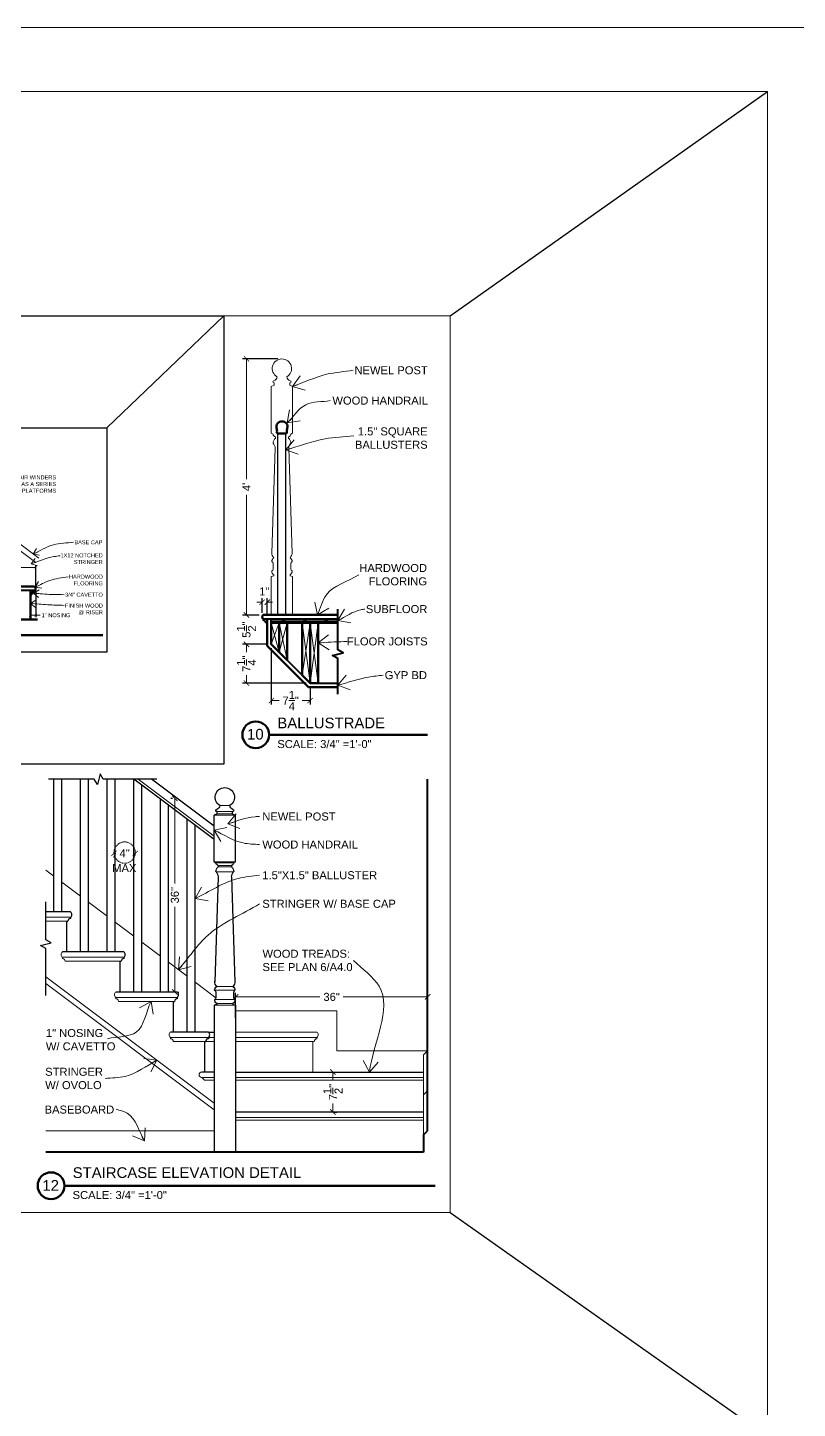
# Model space of a CAD drawing. Header units: inches. Extents: x -4969 to 16721, y 2489 to 24693.
# Drawn here: x 1442.3 to 1586.6, y 3871.8 to 4130.5 of the extents above; entities that cross this region are included whole.
import ezdxf

# ---------------------------------------------------------------- set-up
doc = ezdxf.new("R2010")
doc.units = ezdxf.units.IN
doc.header["$MEASUREMENT"] = 0
doc.linetypes.add('DASHED2', pattern=[0.375, 0.25, -0.125])
doc.layers.get('0').update_dxf_attribs({"lineweight": 5})
doc.layers.add('0-NPLT', color=1, linetype='Continuous', plot=False)
for name, color, linetype, lineweight in [('1', 1, 'Continuous', 9), ('2', 6, 'Continuous', 20), ('3', 3, 'Continuous', 30), ('4', 2, 'Continuous', 40), ('5', 4, 'Continuous', 50), ('A-DIMSx', 7, 'Continuous', 9), ('A-TEXTx', 7, 'Continuous', 20), ('TB-11x17', 7, 'Continuous', 100)]:
    doc.layers.add(name, color=color, linetype=linetype, lineweight=lineweight)
doc.styles.get("Standard").update_dxf_attribs({"font": 'Arial.ttf'})
doc.dimstyles.get("Standard").update_dxf_attribs({"dimtxt": 3, "dimasz": 2, "dimexe": 0.03125, "dimexo": 0.0625, "dimgap": 0.03125, "dimtad": 0, "dimtoh": 1, "dimdec": 4, "dimlfac": 0.99985, "dimzin": 0, "dimdsep": 46, "dimlunit": 4, "dimtxsty": 'Standard', "dimblk": 'ARCHTICK', "dimblk1": 'ARCHTICK', "dimblk2": 'ARCHTICK', "dimcen": 0.09, "dimclrt": 256, "dimadec": 0, "dimazin": 0, "dimtfac": 1, "dimtdec": 4, "dimtofl": 0, "dimtmove": 0, "dimatfit": 3, "dimfxl": 1, "dimtolj": 1, "dimtzin": 0, "dimarcsym": 0})

# ---------------------------------------------------------------- blocks, each defined once
blk = doc.blocks.new('Newel Post 1')
for p, q in [((572.02, 3270.02), (571.57, 3269.79)), ((572.02, 3270.35), (571.96, 3270.35)), ((572.02, 3270.02), (572.02, 3270.35)), ((574.35, 3270.02), (574.35, 3270.35)), ((574.35, 3270.35), (574.41, 3270.35)), ((574.35, 3270.02), (574.8, 3269.79)), ((571.57, 3262.75), (571.57, 3269.79)), ((574.8, 3262.75), (574.8, 3269.79)), ((571.57, 3262.75), (571.85, 3262.59)), ((572.2, 3262.2), (572.2, 3262)), ((574.17, 3262.2), (574.17, 3262)), ((574.8, 3262.75), (574.52, 3262.59)), ((572.16, 3260.47), (571.65, 3244.58)), ((574.21, 3260.47), (574.72, 3244.58)), ((571.85, 3243.01), (571.85, 3242.22)), ((574.52, 3243.01), (574.52, 3242.22)), ((571.96, 3241.16), (571.57, 3241.08)), ((571.57, 3241.08), (571.57, 3235.25)), ((571.96, 3241.31), (571.96, 3241.16)), ((574.41, 3241.31), (574.41, 3241.16)), ((574.41, 3241.16), (574.8, 3241.08)), ((574.8, 3241.08), (574.8, 3235.25))]:
    blk.add_line(p, q)
for centre, radius, start, end in [((573.19, 3272.51), 1.46, 300.7684, 239.19), ((571.97, 3270.51), 0.157, 90.171, 270.171), ((571.75, 3271.32), 0.687, 287.9525, 354.7278), ((574.62, 3271.32), 0.687, 185.2722, 252.0475), ((574.41, 3270.51), 0.157, 269.829, 89.829), ((572.24, 3262.59), 0.391, 179.3857, 264.5887), ((572.83, 3261.25), 0.986, 129.7978, 181.7467), ((574.13, 3262.59), 0.391, 275.4113, 0.6143), ((573.54, 3261.25), 0.986, 358.2533, 50.2022), ((571.01, 3260.42), 1.16, 2.8228, 43.5169), ((575.36, 3260.42), 1.16, 136.4831, 177.1772), ((572.56, 3244.6), 0.908, 175.2989, 229.2469), ((572.34, 3243.33), 0.693, 123.1827, 180.8676), ((571.44, 3242.98), 0.403, 4.4772, 59.195), ((573.81, 3244.6), 0.908, 310.7531, 4.7011), ((574.03, 3243.33), 0.693, 359.1324, 56.8173), ((574.93, 3242.98), 0.403, 120.805, 175.5228), ((571.38, 3242.29), 0.472, 305.0625, 351.2653), ((572.31, 3241.88), 0.661, 177.5834, 238.3663), ((574.06, 3241.88), 0.661, 301.6337, 2.4166), ((574.99, 3242.29), 0.472, 188.7347, 234.9375)]:
    blk.add_arc(centre, radius, start, end)
blk = doc.blocks.new('_ArchTick')
at = {"color": 0, "linetype": 'ByBlock', "lineweight": 0, "const_width": 0.15}
blk.add_lwpolyline([(-0.5, -0.5), (0.5, 0.5)], dxfattribs=at)
blk = doc.blocks.new('*D270')
at = {"layer": 'A-DIMSx', "color": 0, "lineweight": -2, "ltscale": 0.1, "transparency": 16777216}
for p, q in [((1433.83, 4032.52), (1433.83, 4029)), ((1443.83, 4025.77), (1443.83, 4029.75))]:
    blk.add_line(p, q, dxfattribs=at)
at = {"layer": 'A-DIMSx', "color": 0, "lineweight": 5, "ltscale": 0.1, "transparency": 16777216}
for p, q in [((1433.83, 4029.37), (1436.6, 4029.37)), ((1443.83, 4029.37), (1441.06, 4029.37))]:
    blk.add_line(p, q, dxfattribs=at)
at = {"layer": 'Defpoints', "color": 0, "ltscale": 0.1, "transparency": 16777216}
for p in [(1433.83, 4032.9), (1443.83, 4029.37), (1443.83, 4025.4)]:
    blk.add_point(p, dxfattribs=at)
at = {"layer": 'A-DIMSx', "color": 0, "lineweight": 5, "ltscale": 0.1, "transparency": 16777216, "xscale": 0.5, "yscale": 0.5, "zscale": 0.5, "rotation": 180}
blk.add_blockref('_ArchTick', (1433.83, 4029.37), dxfattribs=at)
at = {"layer": 'A-DIMSx', "color": 0, "lineweight": 5, "ltscale": 0.1, "transparency": 16777216, "xscale": 0.5, "yscale": 0.5, "zscale": 0.5}
blk.add_blockref('_ArchTick', (1443.83, 4029.37), dxfattribs=at)
at = {"layer": 'A-DIMSx', "ltscale": 0.1, "transparency": 16777216, "insert": (1438.83, 4029.37), "char_height": 0.75, "attachment_point": 5}
blk.add_mtext('\\A1;10" TYP', dxfattribs=at)
blk = doc.blocks.new('*D294')
at = {"layer": 'A-DIMSx', "color": 0, "lineweight": -2, "ltscale": 0.1, "transparency": 16777216}
for p, q in [((1469.45, 3986.07), (1469.17, 3986.07)), ((1470.56, 3949.8), (1470.67, 3949.8))]:
    blk.add_line(p, q, dxfattribs=at)
at = {"layer": 'A-DIMSx', "color": 0, "lineweight": 5, "ltscale": 0.1, "transparency": 16777216}
for p, q in [((1469.92, 3986.07), (1469.92, 3970.13)), ((1469.92, 3949.8), (1469.92, 3965.74))]:
    blk.add_line(p, q, dxfattribs=at)
at = {"layer": 'Defpoints', "color": 0, "ltscale": 0.1, "transparency": 16777216}
for p in [(1469.92, 3986.07), (1470.2, 3986.07), (1469.81, 3949.8)]:
    blk.add_point(p, dxfattribs=at)
at = {"layer": 'A-DIMSx', "color": 0, "lineweight": 5, "ltscale": 0.1, "transparency": 16777216}
for p, rotation in [((1469.92, 3986.07), 90), ((1469.92, 3949.8), 270)]:
    blk.add_blockref('_ArchTick', p, dxfattribs=dict(at, rotation=rotation))
at = {"layer": 'A-DIMSx', "ltscale": 0.1, "transparency": 16777216, "insert": (1469.92, 3967.94), "char_height": 1.5, "attachment_point": 5, "rotation": 90}
blk.add_mtext('\\A1;36"', dxfattribs=at)
blk = doc.blocks.new('*D295')
at = {"layer": 'A-DIMSx', "color": 0, "lineweight": -2, "ltscale": 0.1, "transparency": 16777216}
for p, q in [((1481.3, 3944.99), (1481.3, 3949.63)), ((1517.28, 3944.99), (1517.28, 3949.63))]:
    blk.add_line(p, q, dxfattribs=at)
at = {"layer": 'A-DIMSx', "color": 0, "lineweight": 5, "ltscale": 0.1, "transparency": 16777216}
for p, q in [((1481.3, 3948.88), (1497.09, 3948.88)), ((1517.28, 3948.88), (1501.48, 3948.88))]:
    blk.add_line(p, q, dxfattribs=at)
at = {"layer": 'Defpoints', "color": 0, "ltscale": 0.1, "transparency": 16777216}
for p in [(1517.28, 3948.88), (1481.3, 3944.24), (1517.28, 3944.24)]:
    blk.add_point(p, dxfattribs=at)
at = {"layer": 'A-DIMSx', "color": 0, "lineweight": 5, "ltscale": 0.1, "transparency": 16777216, "rotation": 180}
blk.add_blockref('_ArchTick', (1481.3, 3948.88), dxfattribs=at)
at = {"layer": 'A-DIMSx', "color": 0, "lineweight": 5, "ltscale": 0.1, "transparency": 16777216}
blk.add_blockref('_ArchTick', (1517.28, 3948.88), dxfattribs=at)
at = {"layer": 'A-DIMSx', "ltscale": 0.1, "transparency": 16777216, "insert": (1499.29, 3948.88), "char_height": 1.5, "attachment_point": 5}
blk.add_mtext('\\A1;36"', dxfattribs=at)
blk = doc.blocks.new('*D296')
at = {"layer": 'A-DIMSx', "color": 0, "lineweight": 5, "ltscale": 0.1, "transparency": 16777216}
for p, q in [((1499.53, 3934.8), (1499.53, 3933.2)), ((1499.53, 3927.3), (1499.53, 3928.9))]:
    blk.add_line(p, q, dxfattribs=at)
at = {"layer": 'A-DIMSx', "color": 0, "lineweight": -2, "ltscale": 0.1, "transparency": 16777216}
for p, q in [((1499.65, 3934.8), (1500.28, 3934.8)), ((1499.65, 3927.3), (1500.28, 3927.3))]:
    blk.add_line(p, q, dxfattribs=at)
at = {"layer": 'Defpoints', "color": 0, "ltscale": 0.1, "transparency": 16777216}
for p in [(1498.9, 3934.8), (1498.9, 3927.3), (1499.53, 3927.3)]:
    blk.add_point(p, dxfattribs=at)
at = {"layer": 'A-DIMSx', "color": 0, "lineweight": 5, "ltscale": 0.1, "transparency": 16777216}
for p, rotation in [((1499.53, 3934.8), 90), ((1499.53, 3927.3), 270)]:
    blk.add_blockref('_ArchTick', p, dxfattribs=dict(at, rotation=rotation))
at = {"layer": 'A-DIMSx', "ltscale": 0.1, "transparency": 16777216, "insert": (1499.53, 3931.05), "char_height": 1.5, "attachment_point": 5, "rotation": 90}
blk.add_mtext('\\A1;7{\\H1x;\\S1/2;}"', dxfattribs=at)
blk = doc.blocks.new('*D335')
at = {"layer": 'A-DIMSx', "color": 0, "lineweight": -2, "ltscale": 0.1, "transparency": 16777216}
for p, q in [((1442.83, 4023.9), (1442.83, 4020.03)), ((1443.83, 4025.02), (1443.83, 4020.03))]:
    blk.add_line(p, q, dxfattribs=at)
at = {"layer": 'A-DIMSx', "color": 0, "lineweight": 5, "ltscale": 0.1, "transparency": 16777216}
for p, q in [((1442.83, 4020.4), (1443.83, 4020.4)), ((1443.83, 4020.4), (1444.67, 4020.4))]:
    blk.add_line(p, q, dxfattribs=at)
at = {"layer": 'Defpoints', "color": 0, "ltscale": 0.1, "transparency": 16777216}
for p in [(1442.83, 4024.27), (1443.83, 4025.4), (1442.83, 4020.4)]:
    blk.add_point(p, dxfattribs=at)
at = {"layer": 'A-DIMSx', "color": 0, "lineweight": 5, "ltscale": 0.1, "transparency": 16777216, "xscale": 0.5, "yscale": 0.5, "zscale": 0.5, "rotation": 180}
blk.add_blockref('_ArchTick', (1442.83, 4020.4), dxfattribs=at)
at = {"layer": 'A-DIMSx', "color": 0, "lineweight": 5, "ltscale": 0.1, "transparency": 16777216, "xscale": 0.5, "yscale": 0.5, "zscale": 0.5}
blk.add_blockref('_ArchTick', (1443.83, 4020.4), dxfattribs=at)
at = {"layer": 'A-DIMSx', "ltscale": 0.1, "transparency": 16777216, "insert": (1447.64, 4020.4), "char_height": 0.75, "attachment_point": 5}
blk.add_mtext('\\A1;1" NOSING', dxfattribs=at)
blk = doc.blocks.new('*D356')
at = {"layer": 'A-DIMSx', "color": 0, "lineweight": 5, "ltscale": 0.1, "transparency": 16777216}
for p, q in [((1458.5, 3975.76), (1458.86, 3975.76)), ((1462.5, 3975.76), (1462.14, 3975.76))]:
    blk.add_line(p, q, dxfattribs=at)
at = {"layer": 'A-DIMSx', "color": 0, "lineweight": -2, "ltscale": 0.1, "transparency": 16777216}
blk.add_line((1458.5, 3975.22), (1458.5, 3975.01), dxfattribs=at)
at = {"layer": 'Defpoints', "color": 0, "ltscale": 0.1, "transparency": 16777216}
for p in [(1458.5, 3975.97), (1462.5, 3975.76), (1462.5, 3975.76)]:
    blk.add_point(p, dxfattribs=at)
at = {"layer": 'A-DIMSx', "color": 0, "lineweight": 5, "ltscale": 0.1, "transparency": 16777216, "rotation": 180}
blk.add_blockref('_ArchTick', (1458.5, 3975.76), dxfattribs=at)
at = {"layer": 'A-DIMSx', "color": 0, "lineweight": 5, "ltscale": 0.1, "transparency": 16777216}
blk.add_blockref('_ArchTick', (1462.5, 3975.76), dxfattribs=at)
at = {"layer": 'A-DIMSx', "ltscale": 0.1, "transparency": 16777216, "insert": (1460.5, 3975.8), "char_height": 1.5, "attachment_point": 5}
blk.add_mtext('\\A1;4"', dxfattribs=at)
blk = doc.blocks.new('BORDER 11X17')
at = {"layer": '0-NPLT', "lineweight": 9, "ltscale": 0.1}
blk.add_lwpolyline([(29864.74, -10461.77), (29048.74, -10461.77), (29048.74, -10989.77), (29864.74, -10989.77), (29864.74, -10461.77)], dxfattribs=at)
blk.add_lwpolyline([(29792.74, -10473.77), (29078.74, -10473.77), (29078.74, -10977.77), (29792.74, -10977.77)], close=True, dxfattribs=at)
blk = doc.blocks.new('*D732')
at = {"layer": 'A-DIMSx', "color": 0, "lineweight": -2, "ltscale": 0.1, "transparency": 16777216}
for p, q in [((1487.99, 4014.21), (1487.99, 4003.65)), ((1495.25, 4006.94), (1495.25, 4003.65))]:
    blk.add_line(p, q, dxfattribs=at)
at = {"layer": 'A-DIMSx', "color": 0, "lineweight": 5, "ltscale": 0.1, "transparency": 16777216}
for p, q in [((1487.99, 4004.4), (1489.44, 4004.4)), ((1495.25, 4004.4), (1493.79, 4004.4))]:
    blk.add_line(p, q, dxfattribs=at)
at = {"layer": 'Defpoints', "color": 0, "ltscale": 0.1, "transparency": 16777216}
for p in [(1487.99, 4014.96), (1495.25, 4007.69), (1487.99, 4004.4)]:
    blk.add_point(p, dxfattribs=at)
at = {"layer": 'A-DIMSx', "color": 0, "lineweight": 5, "ltscale": 0.1, "transparency": 16777216, "rotation": 180}
blk.add_blockref('_ArchTick', (1487.99, 4004.4), dxfattribs=at)
at = {"layer": 'A-DIMSx', "color": 0, "lineweight": 5, "ltscale": 0.1, "transparency": 16777216}
blk.add_blockref('_ArchTick', (1495.25, 4004.4), dxfattribs=at)
at = {"layer": 'A-DIMSx', "ltscale": 0.1, "transparency": 16777216, "insert": (1491.62, 4004.4), "char_height": 1.5, "attachment_point": 5}
blk.add_mtext('\\A1;7{\\H1x;\\S1/4;}"', dxfattribs=at)
blk = doc.blocks.new('*D733')
at = {"layer": 'A-DIMSx', "color": 0, "lineweight": -2, "ltscale": 0.1, "transparency": 16777216}
for p, q in [((1487.24, 4014.95), (1482.58, 4014.95)), ((1494.5, 4007.69), (1482.58, 4007.69))]:
    blk.add_line(p, q, dxfattribs=at)
at = {"layer": 'A-DIMSx', "color": 0, "lineweight": 5, "ltscale": 0.1, "transparency": 16777216}
for p, q in [((1483.33, 4014.95), (1483.33, 4013.5)), ((1483.33, 4007.69), (1483.33, 4009.15))]:
    blk.add_line(p, q, dxfattribs=at)
at = {"layer": 'Defpoints', "color": 0, "ltscale": 0.1, "transparency": 16777216}
for p in [(1483.33, 4014.95), (1487.99, 4014.95), (1495.25, 4007.69)]:
    blk.add_point(p, dxfattribs=at)
at = {"layer": 'A-DIMSx', "color": 0, "lineweight": 5, "ltscale": 0.1, "transparency": 16777216}
for p, rotation in [((1483.33, 4014.95), 90), ((1483.33, 4007.69), 270)]:
    blk.add_blockref('_ArchTick', p, dxfattribs=dict(at, rotation=rotation))
at = {"layer": 'A-DIMSx', "ltscale": 0.1, "transparency": 16777216, "insert": (1483.33, 4011.32), "char_height": 1.5, "attachment_point": 5, "rotation": 90}
blk.add_mtext('\\A1;7{\\H1x;\\S1/4;}"', dxfattribs=at)
blk = doc.blocks.new('*D730')
at = {"layer": 'A-DIMSx', "color": 0, "lineweight": 5, "ltscale": 0.1, "transparency": 16777216}
for p, q in [((1483.33, 4020.44), (1483.33, 4021.44)), ((1483.33, 4014.95), (1483.33, 4013.95))]:
    blk.add_line(p, q, dxfattribs=at)
at = {"layer": 'A-DIMSx', "color": 0, "lineweight": -2, "ltscale": 0.1, "transparency": 16777216}
for p, q in [((1485.74, 4020.44), (1482.58, 4020.44)), ((1487.24, 4014.95), (1482.58, 4014.95))]:
    blk.add_line(p, q, dxfattribs=at)
at = {"layer": 'Defpoints', "color": 0, "ltscale": 0.1, "transparency": 16777216}
for p in [(1483.33, 4020.44), (1486.49, 4020.44), (1487.99, 4014.95)]:
    blk.add_point(p, dxfattribs=at)
at = {"layer": 'A-DIMSx', "color": 0, "lineweight": 5, "ltscale": 0.1, "transparency": 16777216}
for p, rotation in [((1483.33, 4020.44), 270), ((1483.33, 4014.95), 90)]:
    blk.add_blockref('_ArchTick', p, dxfattribs=dict(at, rotation=rotation))
at = {"layer": 'A-DIMSx', "ltscale": 0.1, "transparency": 16777216, "insert": (1483.33, 4017.7), "char_height": 1.5, "attachment_point": 5, "rotation": 90}
blk.add_mtext('\\A1;5{\\H1x;\\S1/2;}"', dxfattribs=at)
blk = doc.blocks.new('*D731')
at = {"layer": 'A-DIMSx', "color": 0, "lineweight": -2, "ltscale": 0.1, "transparency": 16777216}
for p, q in [((1489.23, 4068.43), (1482.58, 4068.43)), ((1485.74, 4020.44), (1482.58, 4020.44))]:
    blk.add_line(p, q, dxfattribs=at)
at = {"layer": 'A-DIMSx', "color": 0, "lineweight": 5, "ltscale": 0.1, "transparency": 16777216}
for p, q in [((1483.33, 4068.43), (1483.33, 4045.91)), ((1483.33, 4020.44), (1483.33, 4042.97))]:
    blk.add_line(p, q, dxfattribs=at)
at = {"layer": 'Defpoints', "color": 0, "ltscale": 0.1, "transparency": 16777216}
for p in [(1483.33, 4068.43), (1489.98, 4068.43), (1486.49, 4020.44)]:
    blk.add_point(p, dxfattribs=at)
at = {"layer": 'A-DIMSx', "color": 0, "lineweight": 5, "ltscale": 0.1, "transparency": 16777216}
for p, rotation in [((1483.33, 4068.43), 90), ((1483.33, 4020.44), 270)]:
    blk.add_blockref('_ArchTick', p, dxfattribs=dict(at, rotation=rotation))
at = {"layer": 'A-DIMSx', "ltscale": 0.1, "transparency": 16777216, "insert": (1483.33, 4044.44), "char_height": 1.5, "attachment_point": 5, "rotation": 90}
blk.add_mtext("\\A1;4'", dxfattribs=at)
blk = doc.blocks.new('*D734')
at = {"layer": 'A-DIMSx', "color": 0, "lineweight": -2, "ltscale": 0.1, "transparency": 16777216}
for p, q in [((1486.25, 4020.82), (1486.25, 4023.58)), ((1487.24, 4020.44), (1487.24, 4023.58))]:
    blk.add_line(p, q, dxfattribs=at)
at = {"layer": 'A-DIMSx', "color": 0, "lineweight": 5, "ltscale": 0.1, "transparency": 16777216}
for p, q in [((1486.25, 4022.83), (1485.25, 4022.83)), ((1487.24, 4022.83), (1488.24, 4022.83))]:
    blk.add_line(p, q, dxfattribs=at)
at = {"layer": 'Defpoints', "color": 0, "ltscale": 0.1, "transparency": 16777216}
for p in [(1487.24, 4022.83), (1486.25, 4020.07), (1487.24, 4019.69)]:
    blk.add_point(p, dxfattribs=at)
at = {"layer": 'A-DIMSx', "color": 0, "lineweight": 5, "ltscale": 0.1, "transparency": 16777216}
blk.add_blockref('_ArchTick', (1486.25, 4022.83), dxfattribs=at)
at = {"layer": 'A-DIMSx', "color": 0, "lineweight": 5, "ltscale": 0.1, "transparency": 16777216, "rotation": 180}
blk.add_blockref('_ArchTick', (1487.24, 4022.83), dxfattribs=at)
at = {"layer": 'A-DIMSx', "ltscale": 0.1, "transparency": 16777216, "insert": (1486.66, 4024.85), "char_height": 1.5, "attachment_point": 5}
blk.add_mtext('\\A1;1"', dxfattribs=at)

msp = doc.modelspace()

# ---------------------------------------------------------------- linework, layer by layer
at = {"layer": '0-NPLT', "ltscale": 0.25}
for p, q in [((1521.5000785, 4076.5008975), (1581.0000785, 4118.5008975)), ((1457.1955527, 4055.5008975), (1479.0887398, 4076.5008975)), ((1521.5000785, 3908.5008975), (1581.0000785, 3866.5008975))]:
    msp.add_line(p, q, dxfattribs=at)
at = {"layer": '0-NPLT', "lineweight": 9, "ltscale": 0.1}
msp.add_lwpolyline([(1521.5000785, 4076.5008975), (1283.5000785, 4076.5008975), (1283.5000785, 3908.5008975), (1521.5000785, 3908.5008975)], close=True, dxfattribs=at)
at = {"layer": '0-NPLT', "ltscale": 0.25}
for points in [[(1391.5159913, 4076.5008975), (1479.0887398, 4076.5008975), (1479.0887398, 3992.5008975), (1391.5159913, 3992.5008975)], [(1413.4091784, 4055.5008975), (1457.1955527, 4055.5008975), (1457.1955527, 4013.5008975), (1413.4091784, 4013.5008975)]]:
    msp.add_lwpolyline(points, close=True, dxfattribs=at)
at = {"layer": '1'}
for p, q in [((1487.985215, 4019.4679381), (1500.4716527, 4019.4679381)), ((1487.985215, 4019.2179381), (1500.4716527, 4019.2179381)), ((1489.7299428, 4018.9423435), (1490.4799428, 4019.6923435)), ((1490.0834962, 4018.9423435), (1490.8334962, 4019.6923435)), ((1493.7299428, 4018.9423435), (1494.4799428, 4019.6923435)), ((1494.0834962, 4018.9423435), (1494.8334962, 4019.6923435)), ((1497.7299428, 4018.9423435), (1498.4799428, 4019.6923435)), ((1498.0834962, 4018.9423435), (1498.8334962, 4019.6923435)), ((1477.2764232, 3927.734073), (1445.7104735, 3951.4085352)), ((1475.6958364, 3940.548646), (1477.2764232, 3940.548646)), ((1481.2764232, 3940.548646), (1495.787088, 3940.548646))]:
    msp.add_line(p, q, dxfattribs=at)
at = {"layer": '1', "ltscale": 0.25}
for p, q in [((1487.985215, 4018.9423435), (1489.485215, 4013.4584525)), ((1489.485215, 4018.9423435), (1487.985215, 4014.9584525)), ((1489.485215, 4018.9423435), (1490.985215, 4011.9646404)), ((1490.985215, 4018.9423435), (1489.485215, 4013.4584525)), ((1493.751324, 4018.9423435), (1495.251324, 4007.6923435)), ((1495.251324, 4018.9423435), (1493.751324, 4009.1923435)), ((1495.251324, 4018.9423435), (1496.751324, 4007.6923435)), ((1495.251324, 4007.6923435), (1496.751324, 4018.9423435)), ((1478.3495315, 3984.7378659), (1480.2032525, 3984.7385387)), ((1477.2764232, 3982.9182033), (1481.2764232, 3982.9182033)), ((1480.7149978, 3983.6165874), (1477.8378485, 3983.6165874)), ((1477.8378485, 3983.2061925), (1480.7149978, 3983.2061925)), ((1477.2764232, 3974.196881), (1481.2764232, 3974.196881)), ((1480.9349598, 3974.001759), (1477.6178866, 3974.001759)), ((1447.2174899, 3971.5282729), (1445.7104735, 3972.6585352)), ((1480.9349598, 3972.294442), (1477.6178866, 3972.294442)), ((1478.056911, 3973.5139542), (1480.4959354, 3973.5139542)), ((1480.4959354, 3973.2700517), (1478.056911, 3973.2700517)), ((1452.2174899, 3967.7782729), (1448.7174899, 3970.4032729)), ((1457.2174899, 3964.0282729), (1453.7174899, 3966.6532729)), ((1445.7104735, 3963.798646), (1450.3569924, 3963.798646)), ((1462.2174899, 3960.2782729), (1458.7174899, 3962.9032729)), ((1467.2174899, 3956.5282729), (1463.7174899, 3959.1532729)), ((1448.8569924, 3956.298646), (1460.3569924, 3956.298646)), ((1472.2174899, 3952.7782729), (1468.7174899, 3955.4032729)), ((1477.6132139, 3948.7314799), (1473.7174899, 3951.6532729)), ((1477.764228, 3950.8554175), (1480.7886183, 3950.8554175)), ((1458.8569924, 3948.798646), (1470.3569924, 3948.798646)), ((1481.1772618, 3950.1237102), (1477.3755845, 3950.1237102)), ((1477.3755845, 3948.3676127), (1481.1772619, 3948.3676127)), ((1481.2764232, 3947.3432224), (1477.2764232, 3947.3432224)), ((1477.764228, 3947.6359054), (1480.7886183, 3947.6359054)), ((1500.287088, 3946.298646), (1481.2764232, 3946.298646)), ((1500.287088, 3938.798646), (1500.287088, 3946.298646)), ((1469.1069924, 3941.298646), (1476.1958364, 3941.298646)), ((1477.2764232, 3941.298646), (1476.1958364, 3941.298646)), ((1517.2764232, 3938.798646), (1500.287088, 3938.798646)), ((1516.5264232, 3938.048646), (1517.2764232, 3938.798646)), ((1474.9458364, 3933.798646), (1475.4458364, 3933.298646)), ((1474.9458364, 3933.798646), (1477.2764232, 3933.798646)), ((1481.2764232, 3933.798646), (1516.5264232, 3933.798646)), ((1516.5264232, 3930.548646), (1517.2764232, 3931.298646)), ((1481.2764232, 3926.298646), (1516.5264232, 3926.298646))]:
    msp.add_line(p, q, dxfattribs=at)
at = {"layer": '1', "linetype": 'DASHED2', "ltscale": 0.75}
msp.add_circle((1460.500695, 3975.918773), 2, dxfattribs=at)
at = {"layer": '1', "ltscale": 0.25}
msp.add_arc((1474.9458364, 3934.298646), 0.5, 90, 270, dxfattribs=at)
at = {"layer": '2', "ltscale": 0.25}
for p, q in [((1423.8325621, 4046.5220286), (1444.4325621, 4031.0720286)), ((1422.8325621, 4046.0220286), (1443.8325621, 4030.2720286)), ((1516.5264232, 3934.798646), (1516.5264232, 3938.048646)), ((1516.5264232, 3923.048646), (1516.5264232, 3934.798646))]:
    msp.add_line(p, q, dxfattribs=at)
at = {"layer": '2'}
for p, q in [((1477.2764232, 3979.0044461), (1463.043356, 3989.6792465)), ((1449.6069924, 3963.048646), (1445.7104735, 3963.048646)), ((1448.8569924, 3956.298646), (1448.8569924, 3956.048646)), ((1459.6069924, 3955.548646), (1449.3569924, 3955.548646)), ((1449.6069924, 3955.548646), (1449.3569924, 3955.548646)), ((1477.2764232, 3928.984073), (1445.7104735, 3952.6585352)), ((1458.8569924, 3948.798646), (1458.8569924, 3948.548646)), ((1469.6069924, 3948.048646), (1459.3569924, 3948.048646)), ((1459.6069924, 3948.048646), (1459.3569924, 3948.048646)), ((1469.1069924, 3941.298646), (1469.1069924, 3941.048646)), ((1475.4458364, 3940.548646), (1469.6069924, 3940.548646)), ((1469.8569924, 3940.548646), (1469.6069924, 3940.548646)), ((1481.2764232, 3942.298646), (1496.537088, 3942.298646)), ((1496.537088, 3941.298646), (1481.2764232, 3941.298646)), ((1495.787088, 3934.798646), (1495.787088, 3940.548646)), ((1495.787088, 3940.548646), (1496.037088, 3940.548646)), ((1496.537088, 3941.298646), (1496.537088, 3941.048646)), ((1477.2764232, 3933.298646), (1475.4458364, 3933.298646)), ((1516.5264232, 3933.298646), (1481.2764232, 3933.298646)), ((1516.5264232, 3925.798646), (1481.2764232, 3925.798646)), ((1477.2764232, 3923.798646), (1445.7104735, 3923.798646))]:
    msp.add_line(p, q, dxfattribs=at)
for centre, radius, start, end in [((1449.2319924, 3956.798646), 0.625, 126.869897646, 233.130102354), ((1448.8569924, 3955.548646), 0.5, 0, 90), ((1459.2319924, 3949.298646), 0.625, 126.869897646, 233.130102354), ((1458.8569924, 3948.048646), 0.5, 0, 90), ((1469.4819924, 3941.798646), 0.625, 126.869897646, 233.130102354), ((1469.1069924, 3940.548646), 0.5, 0, 90), ((1496.537088, 3940.548646), 0.5, 90, 180), ((1496.162088, 3941.798646), 0.625, 306.869897646, 53.130102354)]:
    msp.add_arc(centre, radius, start, end, dxfattribs=at)
at = {"layer": '3'}
for p, q in [((1489.2345578, 4020.4423435), (1489.2345578, 4054.4423435)), ((1490.7345578, 4020.4423435), (1490.7345578, 4054.4423435)), ((1477.2764232, 3978.3794461), (1462.2100227, 3989.6792465)), ((1462.2174899, 3989.673646), (1462.2100227, 3989.6792465)), ((1477.2764232, 3980.8794461), (1465.543356, 3989.6792465)), ((1450.3569924, 3964.798646), (1445.7104735, 3964.798646)), ((1450.3569924, 3963.798646), (1450.3569924, 3963.548646)), ((1449.6069924, 3963.048646), (1449.8569924, 3963.048646)), ((1449.6069924, 3963.048646), (1449.6069924, 3957.298646)), ((1460.3569924, 3957.298646), (1448.8569924, 3957.298646)), ((1460.3569924, 3956.298646), (1460.3569924, 3956.048646)), ((1459.6069924, 3955.548646), (1459.6069924, 3949.798646)), ((1459.6069924, 3955.548646), (1459.8569924, 3955.548646)), ((1470.3569924, 3949.798646), (1458.8569924, 3949.798646)), ((1470.3569924, 3948.798646), (1470.3569924, 3948.548646)), ((1469.6069924, 3948.048646), (1469.6069924, 3942.298646)), ((1469.6069924, 3948.048646), (1469.8569924, 3948.048646)), ((1476.1958364, 3942.298646), (1469.1069924, 3942.298646)), ((1475.4458364, 3940.548646), (1475.4458364, 3934.798646)), ((1475.4458364, 3940.548646), (1475.6958364, 3940.548646)), ((1476.1958364, 3942.298646), (1477.2764232, 3942.298646)), ((1476.1958364, 3941.298646), (1476.1958364, 3941.048646)), ((1477.2764232, 3934.798646), (1474.9458364, 3934.798646)), ((1481.2764232, 3934.798646), (1516.5264232, 3934.798646)), ((1516.5264232, 3927.298646), (1481.2764232, 3927.298646))]:
    msp.add_line(p, q, dxfattribs=at)
at = {"layer": '3', "ltscale": 0.25}
for p, q in [((1447.2174899, 3964.798646), (1447.2174899, 3989.6792465)), ((1448.7174899, 3964.798646), (1448.7174899, 3989.6792465)), ((1452.2174899, 3957.298646), (1452.2174899, 3989.6792465)), ((1453.7174899, 3957.298646), (1453.7174899, 3989.6792465)), ((1457.2174899, 3957.298646), (1457.2174899, 3989.6792465)), ((1458.7174899, 3957.298646), (1458.7174899, 3989.6792465)), ((1462.2174899, 3949.798646), (1462.2174899, 3989.673646)), ((1463.7174899, 3949.798646), (1463.7174899, 3988.548646)), ((1467.2174899, 3949.798646), (1467.2174899, 3985.923646)), ((1468.7174899, 3949.798646), (1468.7174899, 3984.798646)), ((1472.2174899, 3942.298646), (1472.2174899, 3982.173646)), ((1473.7174899, 3942.298646), (1473.7174899, 3981.048646)), ((1517.2764232, 3934.798646), (1517.2764232, 3970.798646)), ((1477.2764232, 3940.1169191), (1477.2764232, 3919.798646)), ((1481.2764232, 3940.1169191), (1481.2764232, 3919.798646))]:
    msp.add_line(p, q, dxfattribs=at)
at = {"layer": '3', "ltscale": 0.25, "flags": 128}
for points in [[(1466.5223192, 3989.6792465), (1456.4765493, 3989.6792465), (1455.899199, 3990.6792465), (1455.399199, 3988.6792465), (1454.8218487, 3989.6792465), (1446.2557681, 3989.6792465)], [(1445.7104735, 3949.1189134), (1445.7104735, 3957.9211691), (1444.7104735, 3958.4985194), (1446.7104735, 3958.9985194), (1445.7104735, 3959.5758697), (1445.7104735, 3966.700997)]]:
    msp.add_lwpolyline(points, dxfattribs=at)
at = {"layer": '3'}
for centre, radius, start, end in [((1449.9819924, 3964.298646), 0.625, 306.869897646, 53.130102354), ((1450.3569924, 3963.048646), 0.5, 90, 180), ((1460.3569924, 3955.548646), 0.5, 90, 180), ((1459.9819924, 3956.798646), 0.625, 306.869897646, 53.130102354), ((1470.3569924, 3948.048646), 0.5, 90, 180), ((1469.9819924, 3949.298646), 0.625, 306.869897646, 53.130102354), ((1476.1958364, 3940.548646), 0.5, 90, 180), ((1475.8208364, 3941.798646), 0.625, 306.869897646, 53.130102354)]:
    msp.add_arc(centre, radius, start, end, dxfattribs=at)
at = {"layer": '4'}
for p, q in [((1443.5825621, 4025.0220286), (1431.3325621, 4025.0220286)), ((1486.485215, 4019.6923435), (1500.4716527, 4019.6923435)), ((1486.485215, 4019.6923435), (1486.485215, 4019.4423435)), ((1486.485215, 4019.6923435), (1486.485215, 4019.4423435)), ((1486.985215, 4018.9423435), (1487.235215, 4018.9423435)), ((1487.985215, 4018.9423435), (1487.985215, 4019.6923435)), ((1495.251324, 4007.6923435), (1487.985215, 4014.9584525)), ((1495.251324, 4007.6923435), (1500.4716527, 4007.6923435))]:
    msp.add_line(p, q, dxfattribs=at)
at = {"layer": '4', "ltscale": 0.25}
for p, q in [((1517.2764232, 3923.798646), (1517.2764232, 3989.6628731)), ((1516.5264232, 3923.048646), (1517.2764232, 3923.798646)), ((1516.5264232, 3923.048646), (1516.5264232, 3919.798646)), ((1516.5264232, 3919.798646), (1445.7104735, 3919.798646))]:
    msp.add_line(p, q, dxfattribs=at)
at = {"layer": '4'}
msp.add_lwpolyline([(1500.4716527, 4005.62047), (1500.4716527, 4012.2696315), (1499.4716527, 4012.8469818), (1501.4716527, 4013.3469818), (1500.4716527, 4013.924332), (1500.4716527, 4021.5447642)], dxfattribs=at)
msp.add_arc((1486.485215, 4018.9423435), 0.5, 0, 90, dxfattribs=at)
at = {"layer": '5', "ltscale": 0.25}
for p, q in [((1489.2907381, 4054.4423435), (1490.6783775, 4054.4423435)), ((1442.8325621, 4024.2720286), (1443.0825621, 4024.2720286)), ((1443.5825621, 4025.0220286), (1443.5825621, 4024.7720286))]:
    msp.add_line(p, q, dxfattribs=at)
at = {"layer": '5'}
for p, q in [((1443.5825621, 4025.7720286), (1432.0825621, 4025.7720286)), ((1442.8325621, 4025.0220286), (1442.8325621, 4019.6128255)), ((1500.4716527, 4020.4423435), (1486.485215, 4020.4423435)), ((1487.235215, 4019.6923435), (1487.235215, 4014.6477924)), ((1500.4716527, 4018.9423435), (1487.985215, 4018.9423435)), ((1494.9406638, 4006.9423435), (1487.235215, 4014.6477924)), ((1500.4716527, 4006.9423435), (1494.9406638, 4006.9423435))]:
    msp.add_line(p, q, dxfattribs=at)
at = {"layer": '5', "ltscale": 0.1}
for p, q in [((1416.9277059, 4016.690219), (1456.4167657, 4016.690219)), ((1487.5689061, 3997.9998098), (1517.2686515, 3997.9998098)), ((1449.2104735, 3913.5008975), (1518.7104735, 3913.5008975))]:
    msp.add_line(p, q, dxfattribs=at)
at = {"layer": '5', "flags": 128}
msp.add_lwpolyline([(1444.1607415, 4019.6128255), (1437.5542396, 4019.6128255), (1437.2655645, 4020.1128255), (1437.0155645, 4019.1128255), (1436.7268894, 4019.6128255), (1429.0166675, 4019.6128255)], dxfattribs=at)
at = {"layer": '5', "ltscale": 0.25}
for points in [[(1487.985215, 4018.9423435), (1487.985215, 4014.9584525), (1489.485215, 4013.4584525), (1489.485215, 4018.9423435), (1487.985215, 4018.9423435)], [(1489.485215, 4018.9423435), (1489.485215, 4013.4584525), (1490.985215, 4011.9583348), (1490.985215, 4018.9423435), (1489.485215, 4018.9423435)], [(1493.751324, 4018.9423435), (1495.251324, 4018.9423435), (1495.251324, 4007.6923435), (1493.751324, 4009.1923435), (1493.751324, 4018.9423435)], [(1495.251324, 4018.9423435), (1496.751324, 4018.9423435), (1496.751324, 4007.6923435), (1495.251324, 4007.6923435), (1495.251324, 4018.9423435)]]:
    msp.add_lwpolyline(points, dxfattribs=at)
at = {"layer": '5', "ltscale": 0.1}
for centre in [(1485.0689061, 3997.9998098), (1446.7104735, 3913.5008975)]:
    msp.add_circle(centre, 2.5, dxfattribs=at)
at = {"layer": '5', "ltscale": 0.25}
for centre, radius, start, end in [((1489.9135093, 4055.7241823), 0.9707646, 85.802870427, 196.877513065), ((1487.2751825, 4054.9423435), 1.7810008, 352.929414178, 16.304436451), ((1489.2907381, 4054.6923435), 0.25, 172.929414178, 270), ((1490.0556063, 4055.7241823), 0.9707646, 343.122486935, 94.197129573), ((1490.6783775, 4054.6923435), 0.25, 270, 7.070585822), ((1492.6939331, 4054.9423435), 1.7810008, 163.695563549, 187.070585822), ((1443.4251546, 4025.3970286), 0.4066966, 292.770390632, 67.229609368), ((1443.5200621, 4024.3345286), 0.4419417, 81.869897646, 188.130102354)]:
    msp.add_arc(centre, radius, start, end, dxfattribs=at)
at = {"layer": '5'}
msp.add_arc((1486.6701772, 4020.0673435), 0.418134, 116.254020926, 243.745979074, dxfattribs=at)

# ---------------------------------------------------------------- block references
at = {"ltscale": 0.1}
msp.add_blockref('BORDER 11X17', (-28211.7391542, 14592.2729885), dxfattribs=at)
at = {"layer": '1', "ltscale": 0.25, "xscale": -1.239024390244358, "yscale": 1.239024390244358, "zscale": 1.239024390244358}
msp.add_blockref('Newel Post 1', (2200.1754669, 11.8943797), dxfattribs=at)
at = {"layer": '3', "ltscale": 0.25, "xscale": -1.239024390244358, "yscale": 1.239024390244358, "zscale": 1.239024390244358}
msp.add_blockref('Newel Post 1', (2189.4666751, -68.4310447), dxfattribs=at)

# ---------------------------------------------------------------- texts
at = {"ltscale": 0.1, "char_height": 2}
for s, insert, width, attachment_point in [('{BALLUSTRADE}', (1489.1188551, 4001.206861), 156.107329603, 1), ('10', (1485.0000287, 3998.0857322), 5.575289045, 5), ('12', (1446.641596, 3913.5708697), 5.575289045, 5), ('{STAIRCASE ELEVATION DETAIL}', (1450.7604224, 3916.9579486), 156.107329603, 1)]:
    msp.add_mtext(s, dxfattribs=dict(at, insert=insert, width=width, attachment_point=attachment_point))
at = {"layer": 'A-DIMSx', "ltscale": 0.25, "insert": (1460.4391895, 3973.014628), "char_height": 1.5, "attachment_point": 5}
msp.add_mtext('{MAX}', dxfattribs=at)
at = {"layer": 'A-TEXTx', "ltscale": 0.25, "char_height": 1.5, "attachment_point": 6}
for s, insert, width in [('{NEWEL POST }', (1517.3041449, 4066.2845348), 13.871154894), ('{WOOD HANDRAIL }', (1517.3582675, 4060.605935), 17.977186112), ('{1.5" SQUARE BALLUSTERS}', (1517.2848661, 4053.5817206), 13.832154007), ('{HARDWOOD FLOORING}', (1517.1659422, 4027.9869576), 12.554385158), ('{SUBFLOOR}', (1517.2331504, 4021.5380641), 18.218886384), ('{FLOOR JOISTS}', (1517.2794766, 4015.4808588), 15.06656286), ('{GYP BD}', (1517.1563165, 4009.1586116), 7.966576394)]:
    msp.add_mtext(s, dxfattribs=dict(at, insert=insert, width=width))
at = {"layer": 'A-TEXTx', "ltscale": 0.25, "char_height": 0.75, "attachment_point": 6}
for s, insert in [('{NOTE: STAIR WINDERS \\PTO BE BUILT AS A SERIES \\POF OVERLAID PLATFORMS}', (1447.6616057, 4044.9720927)), ('{BASE CAP}', (1456.3310642, 4034.0634819)), ('{1X12 NOTCHED\\PSTRINGER}', (1456.3979651, 4030.9942255)), ('{HARDWOOD\\PFLOORING}', (1456.419677, 4026.9970291)), ('{3/4" CAVETTO}', (1456.4157585, 4024.2477256)), ('{FINISH WOOD\\P@ RISER}', (1456.4277335, 4021.5067302))]:
    msp.add_mtext(s, dxfattribs=dict(at, insert=insert))
at = {"layer": 'A-TEXTx', "ltscale": 0.5, "char_height": 1.5, "attachment_point": 4}
for s, insert in [('{NEWEL POST}', (1486.3002072, 3982.6760263)), ('{WOOD HANDRAIL}', (1486.3002072, 3977.4223266)), ('{1.5"X1.5" BALLUSTER}', (1486.3002072, 3971.6742738)), ('{STRINGER W/ BASE CAP}', (1486.3002072, 3966.3216563)), ('{1" NOSING\\PW/ CAVETTO}', (1445.7457308, 3940.8532117)), ('{STRINGER \\PW/ OVOLO}', (1445.6120337, 3933.5923407)), ('{BASEBOARD}', (1445.5099242, 3927.7619707))]:
    msp.add_mtext(s, dxfattribs=dict(at, insert=insert))
at = {"layer": 'A-TEXTx', "color": 152, "ltscale": 0.5, "insert": (1486.3330562, 3955.7133286), "char_height": 1.5, "attachment_point": 4}
msp.add_mtext('WOOD TREADS:\\PSEE PLAN 6/A4.0', dxfattribs=at)
at = {"layer": 'TB-11x17', "ltscale": 0.5, "char_height": 1.5, "width": 24.358726652, "attachment_point": 1}
for insert in [(1489.1083705, 3997.0070874), (1450.7499378, 3912.508175)]:
    msp.add_mtext('{SCALE: 3/4" =1\'-0"}', dxfattribs=dict(at, insert=insert))

# ---------------------------------------------------------------- dimensions: what is measured, and where the dimension line sits
at = {"layer": 'A-DIMSx', "ltscale": 0.1}
for base, p1, p2, picture, middle in [((1483.3280016, 4068.4298168), (1486.485215, 4020.4423435), (1489.9839621, 4068.4298168), '*D731', (1483.3280016, 4044.4360801)), ((1483.3280016, 4020.4423435), (1487.985215, 4014.9514351), (1486.485215, 4020.4423435), '*D730', (1483.3280016, 4017.6968893)), ((1483.3280016, 4014.9514351), (1495.251324, 4007.6923435), (1487.985215, 4014.9514351), '*D733', (1483.3280016, 4011.3218893)), ((1499.5345995, 3927.298646), (1498.9014232, 3934.798646), (1498.9014232, 3927.298646), '*D296', (1499.5345995, 3931.048646))]:
    dim = msp.add_linear_dim(base=base, p1=p1, p2=p2, angle=90, dimstyle='Standard', override={"dimtxt": 1.5, "dimasz": 1, "dimexe": 0.75, "dimexo": 0.75, "dimgap": 0.75, "dimlfac": -47.9928, "dimtmove": 2, "dimlwd": 5}, dxfattribs=at)
    dim.commit()
    dim.dimension.update_dxf_attribs({"geometry": picture, "text_midpoint": middle})
for base, p1, p2, text, override, picture, middle in [((1443.8318512, 4029.3738606), (1433.8318512, 4032.8970286), (1443.8318512, 4025.3970286), '10" TYP', {"dimtxt": 0.75, "dimasz": 0.5, "dimexe": 0.375, "dimexo": 0.375, "dimgap": 0.375, "dimlfac": -47.9928, "dimlwd": 5}, '*D270', (1438.8318512, 4029.3738606)), ((1517.2764232, 3948.8779106), (1481.3002967, 3944.240736), (1517.2764232, 3944.240736), '36"', {"dimtxt": 1.5, "dimasz": 1, "dimexe": 0.75, "dimexo": 0.75, "dimgap": 0.75, "dimlfac": -47.9928, "dimtmove": 2, "dimlwd": 5}, '*D295', (1499.2883599, 3948.8779106))]:
    dim = msp.add_linear_dim(base=base, p1=p1, p2=p2, text=text, dimstyle='Standard', override=override, dxfattribs=at)
    dim.commit()
    dim.dimension.update_dxf_attribs({"geometry": picture, "text_midpoint": middle})
for base, p1, p2, picture, middle in [((1487.235215, 4022.8266762), (1486.2520432, 4020.0673435), (1487.235215, 4019.6923435), '*D734', (1486.6616647, 4024.8512204)), ((1462.500695, 3975.7565053), (1458.500695, 3975.969436), (1462.500695, 3975.7565053), '*D356', (1460.500695, 3975.7956167))]:
    dim = msp.add_linear_dim(base=base, p1=p1, p2=p2, dimstyle='Standard', override={"dimtxt": 1.5, "dimasz": 1, "dimexe": 0.75, "dimexo": 0.75, "dimgap": 0.75, "dimlfac": -47.9928, "dimtmove": 2, "dimlwd": 5}, dxfattribs=at)
    dim.commit()
    dim.dimension.update_dxf_attribs({"geometry": picture, "text_midpoint": middle, "dimtype": 160})
dim = msp.add_linear_dim(base=(1442.8325621, 4020.4002704), p1=(1443.8318512, 4025.3970286), p2=(1442.8325621, 4024.2720286), text='1" NOSING', dimstyle='Standard', override={"dimtxt": 0.75, "dimasz": 0.5, "dimexe": 0.375, "dimexo": 0.375, "dimgap": 0.375, "dimlfac": -47.9928, "dimlwd": 5}, dxfattribs=at)
dim.commit()
dim.dimension.update_dxf_attribs({"geometry": '*D335', "text_midpoint": (1447.6441369, 4020.4002704), "dimtype": 160})
dim = msp.add_linear_dim(base=(1487.985215, 4004.4010813), p1=(1495.251324, 4007.6923435), p2=(1487.985215, 4014.9584525), dimstyle='Standard', override={"dimtxt": 1.5, "dimasz": 1, "dimexe": 0.75, "dimexo": 0.75, "dimgap": 0.75, "dimlfac": -47.9928, "dimtmove": 2, "dimlwd": 5}, dxfattribs=at)
dim.commit()
dim.dimension.update_dxf_attribs({"geometry": '*D732', "text_midpoint": (1491.6182695, 4004.4010813)})
dim = msp.add_linear_dim(base=(1469.9240988, 3986.0736948), p1=(1469.8136013, 3949.798646), p2=(1470.1998318, 3986.0736948), angle=90, text='36"', dimstyle='Standard', override={"dimtxt": 1.5, "dimasz": 1, "dimexe": 0.75, "dimexo": 0.75, "dimgap": 0.75, "dimlfac": -47.9928, "dimtmove": 2, "dimlwd": 5}, dxfattribs=at)
dim.commit()
dim.dimension.update_dxf_attribs({"geometry": '*D294', "text_midpoint": (1469.9240988, 3967.9361704)})

# ---------------------------------------------------------------- leaders
at = {"layer": 'A-TEXTx', "path_type": 1, "annotation_type": 0, "has_hookline": 1}
for points, override, hookline_direction, text_width in [([(1491.985215, 4063.2436277), (1498.3616598, 4065.5376393), (1503.3133451, 4066.2845348)], {"dimasz": 2, "dimgap": 0.75, "dimldrblk": 'Open90', "dimlwd": -1}, 0, 13.5378581), ([(1490.9845578, 4056.4423435), (1494.4392542, 4059.8281467), (1499.0444444, 4060.605935)], {"dimasz": 2, "dimgap": 0.75, "dimldrblk": 'Open90', "dimlwd": -1}, 0, 17.8291269), ([(1490.7345578, 4051.3799583), (1498.0628188, 4053.4448741), (1503.4348602, 4054.0416106)], {"dimasz": 2, "dimgap": 0.75, "dimldrblk": 'Open90', "dimlwd": -1}, 0, 13.3628922), ([(1443.371853, 4031.8675604), (1447.1461769, 4033.6072349), (1450.9478064, 4034.0634819)], {"dimasz": 1, "dimgap": 0.25, "dimldrblk": 'Open90', "dimlwd": -1}, 0, 5.1185198), ([(1442.9934793, 4030.0325663), (1447.2427359, 4031.3839005), (1448.4048535, 4031.5413251)], {"dimasz": 1, "dimgap": 0.25, "dimldrblk": 'Open90', "dimlwd": -1}, 0, 7.7486357), ([(1496.6460338, 4020.4423435), (1498.2882824, 4024.1726111), (1504.3989463, 4027.9869576)], {"dimasz": 2, "dimgap": 0.75, "dimldrblk": 'Open90', "dimlwd": -1}, 0, 12.4092769), ([(1443.7625799, 4025.6680953), (1446.4880776, 4026.9192368), (1449.9092241, 4027.6025555)], {"dimasz": 1, "dimgap": 0.25, "dimldrblk": 'Open90', "dimlwd": -1}, 0, 6.2046385), ([(1442.8325621, 4022.6218699), (1446.112119, 4022.3509651), (1449.1794222, 4022.2512747)], {"dimasz": 1, "dimgap": 0.25, "dimldrblk": 'Open90', "dimlwd": -1}, 0, 6.9592428), ([(1443.4349269, 4024.5163169), (1446.811813, 4024.278064), (1449.1747768, 4024.2477256)], {"dimasz": 1, "dimgap": 0.25, "dimldrblk": 'Open90', "dimlwd": -1}, 0, 6.9766371), ([(1500.4716527, 4019.4143037), (1504.762541, 4021.4128026), (1505.528293, 4021.5380641)], {"dimasz": 2, "dimgap": 0.25, "dimldrblk": 'Open90', "dimlwd": -1}, 0, 11.4065484), ([(1496.7858562, 4015.2206038), (1501.598531, 4015.4628977), (1502.2124677, 4015.4808588)], {"dimasz": 2, "dimgap": 0.25, "dimldrblk": 'Open90', "dimlwd": -1}, 0, 14.8547067), ([(1500.4716527, 4007.2698165), (1506.1975113, 4008.8098297), (1508.9586898, 4009.1586116)], {"dimasz": 2, "dimgap": 0.25, "dimldrblk": 'Open90', "dimlwd": -1}, 0, 7.6954297), ([(1479.8188506, 3981.3380194), (1484.9374747, 3982.648194), (1485.8002072, 3982.6760263)], {"dimasz": 2, "dimgap": 0.5, "dimldrblk": 'Open90', "dimlwd": -1}, 0, 13.5378581), ([(1477.2764232, 3980.1130422), (1482.6845284, 3977.7226426), (1485.8002072, 3977.4223266)], {"dimasz": 2, "dimgap": 0.5, "dimldrblk": 'Open90', "dimlwd": -1}, 0, 17.8291269), ([(1473.7174899, 3967.3276811), (1481.786343, 3971.0735615), (1485.8002072, 3971.6742738)], {"dimasz": 2, "dimgap": 0.5, "dimldrblk": 'Open90', "dimlwd": -1}, 0, 21.2670532), ([(1470.5848467, 3953.9734161), (1476.1672026, 3960.4789297), (1485.8002072, 3966.3216563)], {"dimasz": 2, "dimgap": 0.5, "dimldrblk": 'Open90', "dimlwd": -1}, 0, 24.8482265), ([(1506.3912724, 3934.8024965), (1508.1924059, 3950.884329), (1503.3954518, 3955.7133286)], {"dimasz": 2, "dimgap": 0.5, "dimldrblk": 'Open90', "dimlwd": -1}, 1, 16.6954297), ([(1465.4496536, 3948.048646), (1462.6868776, 3942.3011727), (1457.2980696, 3941.0517017)], {"dimasz": 2, "dimgap": 0.5, "dimldrblk": 'Open90', "dimlwd": -1}, 1, 12.9188267), ([(1466.5433717, 3937.0044847), (1460.6175733, 3933.9894302), (1456.8427598, 3933.5923407)], {"dimasz": 2, "dimgap": 0.5, "dimldrblk": 'Open90', "dimlwd": -1}, 1, 10.7066849), ([(1464.2420224, 3921.9060117), (1460.9635382, 3927.0873374), (1458.9088145, 3927.8715593)], {"dimasz": 2, "dimgap": 0.5, "dimldrblk": 'Open90', "dimlwd": -1}, 1, 12.7776262)]:
    msp.add_leader(points, dimstyle='Standard', override=override, dxfattribs=dict(at, hookline_direction=hookline_direction, text_width=text_width))

doc.saveas('drawing.dxf')
